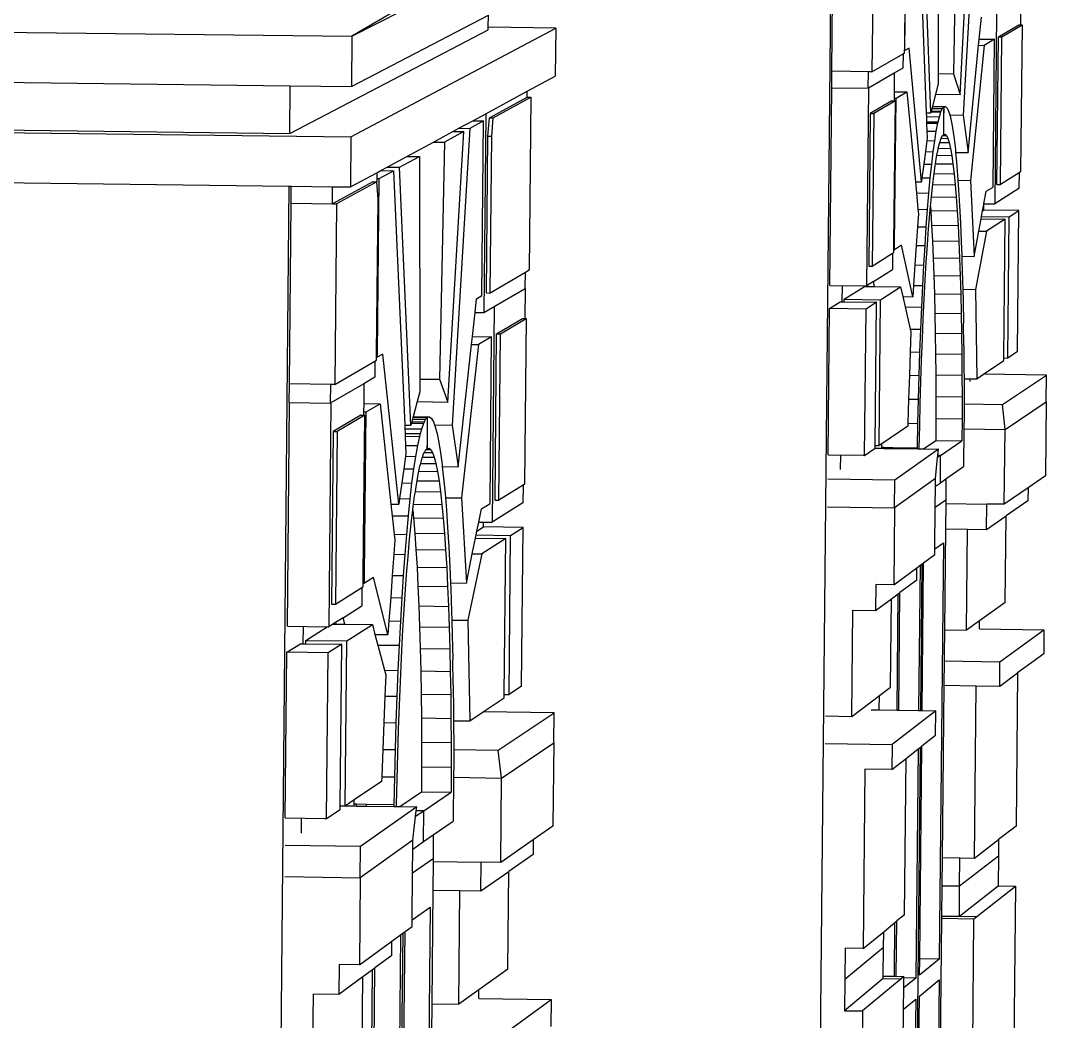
# Model space of a CAD drawing. Extents: x -106 to 80, y -44 to 65.
# Drawn here: x 70.2 to 74.434, y -6.308 to -2.176 of the extents above; entities that cross this region are included whole.
import ezdxf

# ---------------------------------------------------------------- set-up
doc = ezdxf.new("R2010")
doc.units = 0
doc.layers.get('0').update_dxf_attribs({"linetype": 'CONTINUOUS'})

msp = doc.modelspace()

# ---------------------------------------------------------------- linework, layer by layer
for p, q in [((74.0776, -2.4814), (74.1305, -1.4951)), ((74.15, -1.4845), (74.091, -2.5668)), ((74.0677, -1.5291), (74.0502, -2.396)), ((73.9866, -1.5764), (73.9871, -2.3953)), ((73.85, -2.2894), (73.8563, -1.6472)), ((73.9027, -1.622), (73.938, -2.5566)), ((73.9574, -2.5569), (73.9228, -1.6111)), ((73.3799, -18.8632), (73.549, -1.6631)), ((73.5486, -2.3858), (73.5551, -1.727)), ((73.7207, -1.7288), (73.7142, -2.3877)), ((73.8492, -2.2894), (73.8548, -1.7221)), ((71.5678, -2.2405), (72.4131, -1.8108)), ((71.8228, -2.0922), (71.5678, -2.2405)), ((74.3286, -2.0841), (74.3275, -2.1942)), ((71.5658, -2.448), (72.1309, -2.1546)), ((72.1304, -2.2042), (72.1309, -2.1546)), ((74.2287, -2.1426), (74.2208, -2.9333)), ((67.1363, -2.1899), (71.5678, -2.2405)), ((74.1569, -2.2526), (74.1659, -2.162)), ((74.2361, -2.2437), (74.3199, -2.1941)), ((74.2502, -2.2439), (74.3339, -2.1943)), ((74.3199, -2.1941), (74.3275, -2.1942)), ((74.3275, -2.1942), (74.3339, -2.1943)), ((74.3339, -2.1943), (74.3279, -2.8007)), ((71.3111, -2.642), (72.1303, -2.2139)), ((71.5639, -2.6556), (72.4092, -2.2074)), ((71.5678, -2.2405), (71.5658, -2.448)), ((72.1303, -2.2139), (72.1304, -2.2042)), ((72.4092, -2.2074), (72.1304, -2.2042)), ((72.4092, -2.2074), (72.4073, -2.4056)), ((74.23, -2.8533), (74.2361, -2.2437)), ((74.2361, -2.2437), (74.2502, -2.2439)), ((74.2441, -2.8534), (74.2502, -2.2439)), ((74.1106, -2.721), (74.1544, -2.2785)), ((74.1768, -2.2788), (74.1208, -2.836)), ((74.1544, -2.2785), (74.1569, -2.2526)), ((74.1544, -2.2785), (74.1768, -2.2788)), ((74.1569, -2.2526), (74.2199, -2.2533)), ((74.2199, -2.2533), (74.1768, -2.2788)), ((74.2138, -2.8634), (74.2199, -2.2533)), ((73.7142, -2.3877), (73.8423, -2.3131)), ((73.8423, -2.3131), (73.8417, -2.3724)), ((73.8423, -2.3131), (73.849, -2.3092)), ((73.849, -2.3092), (73.8491, -2.3001)), ((73.8491, -2.3001), (73.8492, -2.2894)), ((73.8491, -2.3001), (73.8499, -2.3001)), ((73.8492, -2.2894), (73.85, -2.2894)), ((73.8499, -2.3001), (73.85, -2.2894)), ((73.868, -2.2896), (73.8499, -2.3001)), ((73.9185, -2.8427), (73.868, -2.2896)), ((67.1345, -2.3964), (71.313, -2.4451)), ((72.2913, -2.4684), (72.4073, -2.4056)), ((73.548, -2.4543), (73.5486, -2.3858)), ((73.6996, -2.3875), (73.5486, -2.3858)), ((73.6989, -2.456), (73.6996, -2.3875)), ((73.7142, -2.3877), (73.6996, -2.3875)), ((73.8064, -2.3931), (73.6999, -2.4555)), ((73.8064, -2.3931), (73.8056, -2.4699)), ((73.8417, -2.3724), (73.8064, -2.3931)), ((73.9871, -2.3953), (74.0502, -2.396)), ((73.9871, -2.3953), (73.9871, -2.4368)), ((74.0502, -2.396), (74.0776, -2.4814)), ((71.3111, -2.642), (71.313, -2.4451)), ((71.313, -2.4451), (71.5658, -2.448)), ((73.5409, -3.2699), (73.5489, -2.4543)), ((73.548, -2.4543), (73.5489, -2.4543)), ((73.5489, -2.4543), (73.6989, -2.456)), ((73.6999, -2.4555), (73.6918, -3.2718)), ((73.6999, -2.4555), (73.6989, -2.456)), ((73.9871, -2.4368), (73.9764, -2.4802)), ((72.1205, -2.5608), (72.2913, -2.4684)), ((72.1352, -2.5773), (72.2911, -2.4928)), ((72.1511, -2.5775), (72.3068, -2.493)), ((72.2911, -2.4928), (72.2913, -2.4684)), ((72.2911, -2.4928), (72.3068, -2.493)), ((72.3068, -2.493), (72.2999, -3.2072)), ((73.8053, -2.4971), (73.8052, -2.5074)), ((73.8056, -2.4699), (73.8053, -2.4971)), ((73.8053, -2.4971), (73.8134, -2.4972)), ((73.8056, -2.4699), (73.8584, -2.4706)), ((73.8087, -2.9723), (73.8134, -2.4972)), ((73.8134, -2.4972), (73.8584, -2.4706)), ((73.8584, -2.4706), (73.8933, -2.8424)), ((73.9764, -2.4802), (73.9638, -2.5309)), ((73.9764, -2.4802), (74.0776, -2.4814)), ((73.7964, -2.5073), (73.7071, -2.5602)), ((73.8109, -2.5075), (73.7216, -2.5603)), ((73.7964, -2.5073), (73.8052, -2.5074)), ((73.8052, -2.5074), (73.8109, -2.5075)), ((73.8063, -2.9723), (73.8109, -2.5075)), ((73.9619, -2.5387), (73.9593, -2.5495)), ((73.9637, -2.5317), (73.9619, -2.5387)), ((73.9619, -2.5387), (74.0054, -2.5392)), ((73.9638, -2.5309), (73.9637, -2.5315)), ((73.9637, -2.5315), (74.0118, -2.5321)), ((73.9637, -2.5315), (73.9637, -2.5317)), ((73.9637, -2.5317), (74.0117, -2.5323)), ((73.9638, -2.5309), (74.0182, -2.5316)), ((74.0004, -2.55), (74.0054, -2.5392)), ((74.0054, -2.5392), (74.0117, -2.5323)), ((74.0115, -2.5501), (74.0116, -2.5375)), ((74.0116, -2.5375), (74.0117, -2.5323)), ((74.0116, -2.5375), (74.0118, -2.5375)), ((74.0117, -2.5501), (74.0118, -2.5375)), ((74.0118, -2.5321), (74.0182, -2.5316)), ((74.0118, -2.5375), (74.0118, -2.5321)), ((74.0182, -2.5316), (74.0244, -2.5376)), ((74.0244, -2.5376), (74.0305, -2.5503)), ((72.0667, -2.5899), (72.1205, -2.5608)), ((72.1205, -2.5608), (72.1126, -3.3813)), ((72.1291, -2.6536), (72.1352, -2.5773)), ((72.1352, -2.5773), (72.1511, -2.5775)), ((72.145, -2.6537), (72.1511, -2.5775)), ((73.7071, -2.5602), (73.7009, -3.1895)), ((73.7071, -2.5602), (73.7216, -2.5603)), ((73.7216, -2.5603), (73.7154, -3.1897)), ((73.938, -2.5566), (73.9574, -2.5569)), ((73.938, -2.5566), (73.9386, -2.5726)), ((73.9386, -2.5726), (73.9925, -2.5732)), ((73.9386, -2.5726), (73.9394, -2.5939)), ((73.9585, -2.5525), (73.9574, -2.5569)), ((73.9593, -2.5495), (73.9585, -2.5525)), ((73.9585, -2.5525), (73.999, -2.553)), ((73.9593, -2.5495), (74.0004, -2.55)), ((73.9874, -2.5945), (73.9925, -2.5732)), ((73.9925, -2.5732), (73.999, -2.553)), ((73.999, -2.553), (74.0004, -2.55)), ((74.011, -2.5947), (74.0113, -2.5692)), ((74.0112, -2.5947), (74.0115, -2.5692)), ((74.0113, -2.5692), (74.0115, -2.5501)), ((74.0113, -2.5692), (74.0115, -2.5692)), ((74.0115, -2.5501), (74.0117, -2.5501)), ((74.0115, -2.5692), (74.0117, -2.5501)), ((74.0305, -2.5503), (74.0354, -2.5661)), ((74.0354, -2.5661), (74.091, -2.5668)), ((74.0354, -2.5661), (74.0365, -2.5695)), ((74.0365, -2.5695), (74.0423, -2.5951)), ((74.091, -2.5668), (74.1106, -2.721)), ((67.242, -2.6041), (71.5639, -2.6556)), ((67.2421, -2.5936), (71.3111, -2.642)), ((72.0542, -2.6213), (71.9809, -3.8461)), ((71.9847, -2.6343), (72.0096, -2.6207)), ((72.0096, -2.6207), (72.0667, -2.5899)), ((72.0096, -2.6207), (72.0542, -2.6213)), ((72.1111, -2.5904), (72.0542, -2.6213)), ((72.0667, -2.5899), (72.1111, -2.5904)), ((72.1042, -3.3117), (72.1111, -2.5904)), ((73.9394, -2.5939), (73.9874, -2.5945)), ((73.9394, -2.5939), (73.9396, -2.5994)), ((73.9396, -2.5994), (73.986, -2.6)), ((73.9396, -2.5994), (73.9409, -2.6326)), ((73.9796, -2.6331), (73.986, -2.6)), ((73.986, -2.6), (73.9874, -2.5945)), ((74.0107, -2.6266), (74.011, -2.5947)), ((74.0109, -2.6266), (74.0112, -2.5947)), ((74.011, -2.5947), (74.0112, -2.5947)), ((74.0423, -2.5951), (74.0479, -2.627)), ((71.5639, -2.6556), (71.5619, -2.863)), ((71.9046, -2.6776), (71.9847, -2.6343)), ((72.0293, -2.6348), (71.9495, -2.6781)), ((71.9637, -3.7511), (72.0293, -2.6348)), ((71.9847, -2.6343), (72.0293, -2.6348)), ((72.1228, -3.3008), (72.1291, -2.6536)), ((72.1291, -2.6536), (72.145, -2.6537)), ((72.1387, -3.301), (72.145, -2.6537)), ((73.9419, -2.6604), (73.9404, -2.672)), ((73.9409, -2.6326), (73.9796, -2.6331)), ((73.9409, -2.6326), (73.9419, -2.6604)), ((73.9733, -2.6724), (73.9796, -2.6331)), ((73.9941, -2.6798), (73.9987, -2.6653)), ((73.9987, -2.6653), (74.0001, -2.6623)), ((74.0001, -2.6623), (74.0046, -2.6526)), ((74.0001, -2.6623), (74.0277, -2.6627)), ((74.0046, -2.6526), (74.0062, -2.6509)), ((74.0062, -2.6509), (74.0105, -2.646)), ((74.0062, -2.6509), (74.0221, -2.651)), ((74.0105, -2.6454), (74.0107, -2.6266)), ((74.0105, -2.6454), (74.0107, -2.6454)), ((74.0105, -2.646), (74.0105, -2.6454)), ((74.0107, -2.646), (74.0105, -2.646)), ((74.0107, -2.6266), (74.0109, -2.6266)), ((74.0107, -2.6454), (74.0109, -2.6266)), ((74.0107, -2.646), (74.0107, -2.6454)), ((74.0107, -2.646), (74.0164, -2.6455)), ((74.0164, -2.6455), (74.0221, -2.651)), ((74.0221, -2.651), (74.0277, -2.6627)), ((74.0277, -2.6627), (74.0332, -2.6803)), ((74.0479, -2.627), (74.0532, -2.6651)), ((74.0532, -2.6651), (74.0584, -2.7092)), ((71.7942, -2.7373), (71.9046, -2.6776)), ((71.9046, -2.6776), (71.9495, -2.6781)), ((71.9495, -2.6781), (71.9286, -3.6572)), ((73.9404, -2.672), (73.9346, -2.7174)), ((73.9404, -2.672), (73.9733, -2.6724)), ((73.967, -2.7178), (73.9733, -2.6724)), ((73.9822, -2.7325), (73.9869, -2.7086)), ((73.9869, -2.7086), (73.9881, -2.7033)), ((73.9881, -2.7033), (73.9928, -2.684)), ((73.9881, -2.7033), (74.0385, -2.7039)), ((73.9928, -2.684), (73.9941, -2.6798)), ((73.9941, -2.6798), (74.0332, -2.6803)), ((74.0332, -2.6803), (74.0385, -2.7039)), ((74.0385, -2.7039), (74.0436, -2.7332)), ((74.0584, -2.7092), (74.0595, -2.7204)), ((71.7126, -2.7815), (71.7942, -2.7373)), ((71.7646, -2.7821), (71.846, -2.7379)), ((71.7942, -2.7373), (71.846, -2.7379)), ((71.846, -2.7379), (71.8481, -3.6561)), ((73.9346, -2.7174), (73.928, -2.7686)), ((73.9346, -2.7174), (73.967, -2.7178)), ((73.9609, -2.769), (73.967, -2.7178)), ((73.9764, -2.7674), (73.981, -2.7391)), ((73.981, -2.7391), (73.9822, -2.7325)), ((73.9822, -2.7325), (74.0436, -2.7332)), ((74.0436, -2.7332), (74.0486, -2.7683)), ((74.0595, -2.7204), (74.1106, -2.721)), ((74.0595, -2.7204), (74.0632, -2.7591)), ((71.6868, -2.7954), (71.7126, -2.7815)), ((71.7126, -2.7815), (71.7646, -2.7821)), ((71.8105, -3.8468), (71.7646, -2.7821)), ((73.928, -2.7686), (73.9207, -2.8255)), ((73.928, -2.7686), (73.9609, -2.769)), ((73.9549, -2.8259), (73.9609, -2.769)), ((73.9707, -2.8079), (73.9751, -2.7753)), ((73.9751, -2.7753), (73.9764, -2.7674)), ((73.9764, -2.7674), (74.0486, -2.7683)), ((74.0486, -2.7683), (74.0533, -2.8088)), ((74.0632, -2.7591), (74.0678, -2.8146)), ((67.1493, -2.8094), (71.309, -2.8599)), ((71.5619, -2.863), (71.6703, -2.8043)), ((71.6701, -2.8281), (71.67, -2.8421)), ((71.6703, -2.8043), (71.6701, -2.8281)), ((71.6701, -2.8281), (71.6796, -2.8282)), ((71.6703, -2.8043), (71.6868, -2.7954)), ((71.6727, -3.5526), (71.6796, -2.8282)), ((71.6796, -2.8282), (71.7389, -2.796)), ((71.6868, -2.7954), (71.7389, -2.796)), ((71.7389, -2.796), (71.7856, -3.8465)), ((73.9207, -2.8255), (73.9185, -2.8427)), ((73.9207, -2.8255), (73.9549, -2.8259)), ((73.9491, -2.8882), (73.9549, -2.8259)), ((73.9651, -2.8536), (73.9694, -2.8171)), ((73.9694, -2.8171), (73.9707, -2.8079)), ((73.9707, -2.8079), (74.0533, -2.8088)), ((74.0533, -2.8088), (74.0577, -2.8548)), ((74.0678, -2.8146), (74.0692, -2.8353)), ((74.0692, -2.8353), (74.1208, -2.836)), ((74.0692, -2.8353), (74.072, -2.8754)), ((74.1208, -2.836), (74.1366, -3.1496)), ((74.3214, -2.8048), (74.2441, -2.8534)), ((74.3214, -2.8048), (74.3208, -2.87)), ((74.3279, -2.8007), (74.3214, -2.8048)), ((71.1235, -22.3197), (71.309, -2.8599)), ((71.309, -2.8599), (71.3176, -2.8601)), ((71.317, -2.9304), (71.3176, -2.8601)), ((71.3176, -2.8601), (71.4881, -2.8621)), ((71.6544, -2.8419), (71.4874, -2.9325)), ((71.4874, -2.9325), (71.4881, -2.8621)), ((71.4881, -2.8621), (71.5619, -2.863)), ((71.6707, -2.8421), (71.5038, -2.9327)), ((71.6544, -2.8419), (71.67, -2.8421)), ((71.67, -2.8421), (71.6707, -2.8421)), ((71.6757, -2.9141), (71.6707, -2.8421)), ((73.8933, -2.8424), (73.9185, -2.8427)), ((73.8933, -2.8424), (73.8975, -2.8876)), ((73.9596, -2.9046), (73.9638, -2.8643)), ((73.9638, -2.8643), (73.9651, -2.8536)), ((73.9651, -2.8536), (74.0577, -2.8548)), ((74.0577, -2.8548), (74.0619, -2.9058)), ((74.072, -2.8754), (74.076, -2.9413)), ((74.1857, -2.8811), (74.2138, -2.8634)), ((74.3208, -2.87), (74.2208, -2.9333)), ((74.23, -2.8533), (74.2441, -2.8534)), ((71.6695, -3.5525), (71.6757, -2.9141)), ((73.8975, -2.8876), (73.9491, -2.8882)), ((73.8975, -2.8876), (73.9039, -2.9551)), ((73.9435, -2.9556), (73.9491, -2.8882)), ((73.9558, -2.9436), (73.9583, -2.9166)), ((73.9583, -2.9166), (73.9596, -2.9046)), ((73.9596, -2.9046), (74.0619, -2.9058)), ((74.0619, -2.9058), (74.0658, -2.9618)), ((74.1763, -2.9327), (74.1857, -2.8811)), ((71.3099, -3.6759), (71.317, -2.9304)), ((71.317, -2.9304), (71.4874, -2.9325)), ((71.4874, -2.9325), (71.5038, -2.9327)), ((71.5038, -2.9327), (71.4967, -3.6784)), ((73.9039, -2.9551), (73.9435, -2.9556)), ((73.9039, -2.9551), (73.9056, -2.9735)), ((73.9382, -3.0279), (73.9435, -2.9556)), ((73.953, -2.974), (73.9558, -2.9436)), ((73.9558, -2.9436), (73.957, -2.9605)), ((73.957, -2.9605), (73.9606, -3.0211)), ((73.957, -2.9605), (74.0658, -2.9618)), ((74.0658, -2.9618), (74.0694, -3.0224)), ((74.076, -2.9413), (74.0795, -3.012)), ((74.1667, -2.985), (74.171, -2.9614)), ((74.171, -2.9614), (74.1756, -2.9365)), ((74.171, -2.9614), (74.1754, -2.9587)), ((74.1754, -2.9587), (74.1756, -2.9365)), ((74.3208, -2.9604), (74.1754, -2.9587)), ((74.1756, -2.9365), (74.1763, -2.9327)), ((74.1763, -2.9327), (74.2208, -2.9333)), ((74.2802, -2.9863), (74.3208, -2.9604)), ((74.315, -3.5419), (74.3208, -2.9604)), ((73.805, -3.1036), (73.8063, -2.9723)), ((73.8063, -2.9723), (73.8087, -2.9723)), ((73.8074, -3.1037), (73.8087, -2.9723)), ((73.9056, -2.9735), (73.902, -3.0275)), ((73.9479, -3.036), (73.953, -2.974)), ((74.1556, -3.0459), (74.1649, -2.9951)), ((74.1649, -2.9951), (74.1667, -2.985)), ((74.1649, -2.9951), (74.2646, -2.9963)), ((74.1667, -2.985), (74.2802, -2.9863)), ((74.2646, -2.9963), (74.1865, -3.0463)), ((74.2589, -3.5691), (74.2646, -2.9963)), ((74.2744, -3.5693), (74.2802, -2.9863)), ((73.902, -3.0275), (73.8969, -3.1043)), ((73.902, -3.0275), (73.9382, -3.0279)), ((73.9331, -3.1047), (73.9382, -3.0279)), ((73.9429, -3.1025), (73.9479, -3.036)), ((73.9606, -3.0211), (73.9639, -3.0861)), ((73.9606, -3.0211), (74.0694, -3.0224)), ((74.0694, -3.0224), (74.0727, -3.0875)), ((74.0795, -3.012), (74.0828, -3.0872)), ((74.1366, -3.1496), (74.1556, -3.0459)), ((74.1865, -3.0463), (74.1412, -3.2859)), ((74.1556, -3.0459), (74.1865, -3.0463)), ((73.9639, -3.0861), (73.9669, -3.1553)), ((73.9639, -3.0861), (74.0727, -3.0875)), ((74.0727, -3.0875), (74.0756, -3.1567)), ((74.0828, -3.0872), (74.085, -3.149)), ((73.799, -3.137), (73.8047, -3.1334)), ((73.8047, -3.1334), (73.8048, -3.1225)), ((73.8048, -3.1225), (73.805, -3.1036)), ((73.8048, -3.1225), (73.8073, -3.1225)), ((73.805, -3.1036), (73.8074, -3.1037)), ((73.8073, -3.1225), (73.8074, -3.1037)), ((73.8367, -3.104), (73.8073, -3.1225)), ((73.8828, -3.3163), (73.8367, -3.104)), ((73.8969, -3.1043), (73.8915, -3.1853)), ((73.8969, -3.1043), (73.9331, -3.1047)), ((73.9282, -3.1857), (73.9331, -3.1047)), ((73.9383, -3.1732), (73.9429, -3.1025)), ((73.7154, -3.1897), (73.799, -3.137)), ((73.799, -3.137), (73.7984, -3.2043)), ((73.9338, -3.2477), (73.9383, -3.1732)), ((73.9669, -3.1553), (73.9695, -3.2283)), ((73.9669, -3.1553), (74.0756, -3.1567)), ((74.0756, -3.1567), (74.0782, -3.2297)), ((74.085, -3.149), (74.1366, -3.1496)), ((74.085, -3.149), (74.0856, -3.1665)), ((74.0856, -3.1665), (74.0881, -3.2497)), ((72.2841, -3.2165), (72.1387, -3.301)), ((72.2834, -3.2813), (72.2841, -3.2165)), ((72.2999, -3.2072), (72.2841, -3.2165)), ((73.7009, -3.1895), (73.7154, -3.1897)), ((73.7203, -3.2538), (73.7984, -3.2043)), ((73.8915, -3.1853), (73.8858, -3.2701)), ((73.8915, -3.1853), (73.9282, -3.1857)), ((73.9237, -3.2706), (73.9282, -3.1857)), ((73.7203, -3.2538), (73.6918, -3.2718)), ((73.7248, -3.2745), (73.7203, -3.2538)), ((73.9297, -3.3257), (73.9338, -3.2477)), ((73.9695, -3.2283), (73.9718, -3.3048)), ((73.9695, -3.2283), (74.0782, -3.2297)), ((74.0782, -3.2297), (74.0805, -3.3062)), ((74.0881, -3.2497), (74.089, -3.2852)), ((72.1228, -3.3008), (72.1387, -3.301)), ((72.1555, -3.3562), (72.2823, -3.282)), ((72.2823, -3.282), (72.2811, -3.4067)), ((72.2823, -3.282), (72.2834, -3.2813)), ((73.5409, -3.2699), (73.6918, -3.2718)), ((73.5918, -3.3374), (73.5925, -3.2706)), ((73.5997, -3.3266), (73.6828, -3.274)), ((73.6828, -3.274), (73.7248, -3.2745)), ((73.6956, -3.2694), (73.6966, -3.2742)), ((73.7248, -3.2745), (73.8325, -3.2759)), ((73.7501, -3.3285), (73.8325, -3.2759)), ((73.8325, -3.2759), (73.8416, -3.3158)), ((73.8858, -3.2701), (73.8828, -3.3163)), ((73.8858, -3.2701), (73.9237, -3.2706)), ((73.9194, -3.3589), (73.9237, -3.2706)), ((74.089, -3.2852), (74.1412, -3.2859)), ((74.089, -3.2852), (74.0902, -3.3363)), ((74.1412, -3.2859), (74.1469, -3.6553)), ((72.0759, -3.3808), (72.082, -3.3245)), ((72.082, -3.3245), (72.1042, -3.3117)), ((73.539, -3.3651), (73.5829, -3.3372)), ((73.5829, -3.3372), (73.5996, -3.3375)), ((73.5996, -3.3375), (73.5997, -3.3266)), ((73.5996, -3.3375), (73.7335, -3.3392)), ((73.5997, -3.3266), (73.7501, -3.3285)), ((73.7335, -3.3392), (73.69, -3.367)), ((73.7277, -3.9302), (73.7335, -3.3392)), ((73.7442, -3.9305), (73.7501, -3.3285)), ((73.8416, -3.3158), (73.8828, -3.3163)), ((73.8416, -3.3158), (73.8513, -3.3581)), ((73.9258, -3.4069), (73.9297, -3.3257)), ((73.9718, -3.3048), (73.9737, -3.3845)), ((73.9718, -3.3048), (74.0805, -3.3062)), ((74.0805, -3.3062), (74.0824, -3.3859)), ((74.0902, -3.3363), (74.0919, -3.426)), ((72.065, -3.4807), (72.0759, -3.3808)), ((72.0759, -3.3808), (72.1126, -3.3813)), ((72.1126, -3.3813), (72.1555, -3.3562)), ((72.1555, -3.3562), (72.1469, -4.2474)), ((73.5331, -3.9691), (73.539, -3.3651)), ((73.69, -3.367), (73.539, -3.3651)), ((73.684, -3.9711), (73.69, -3.367)), ((73.8513, -3.3581), (73.9194, -3.3589)), ((73.8513, -3.3581), (73.8723, -3.4498)), ((73.9155, -3.4504), (73.9194, -3.3589)), ((73.9737, -3.3845), (73.9753, -3.4671)), ((73.9737, -3.3845), (74.0824, -3.3859)), ((74.0824, -3.3859), (74.0839, -3.4685)), ((72.165, -3.4695), (72.2714, -3.4065)), ((72.1809, -3.4697), (72.2872, -3.4067)), ((72.2714, -3.4065), (72.2811, -3.4067)), ((72.2872, -3.4067), (72.2806, -4.0897)), ((72.2811, -3.4067), (72.2872, -3.4067)), ((73.9222, -3.491), (73.9258, -3.4069)), ((74.0931, -3.5185), (74.0919, -3.426)), ((72.1584, -4.1564), (72.165, -3.4695)), ((72.165, -3.4695), (72.1809, -3.4697)), ((72.1743, -4.1567), (72.1809, -3.4697)), ((73.8723, -3.4498), (73.9155, -3.4504)), ((73.8723, -3.4498), (73.8752, -3.4626)), ((73.8752, -3.4626), (73.8724, -3.544)), ((73.912, -3.5445), (73.9155, -3.4504)), ((73.9753, -3.4671), (73.9764, -3.5521)), ((73.9753, -3.4671), (74.0839, -3.4685)), ((74.0839, -3.4685), (74.0851, -3.5535)), ((72.0062, -4.0183), (72.0613, -3.5137)), ((72.0897, -3.5141), (72.0194, -4.1469)), ((72.0613, -3.5137), (72.065, -3.4807)), ((72.0613, -3.5137), (72.0897, -3.5141)), ((72.065, -3.4807), (72.1445, -3.4817)), ((72.1445, -3.4817), (72.0897, -3.5141)), ((72.1378, -4.1694), (72.1445, -3.4817)), ((73.919, -3.5775), (73.9222, -3.491)), ((71.6694, -3.5663), (71.6695, -3.5525)), ((71.6695, -3.5525), (71.6727, -3.5526)), ((71.6726, -3.5663), (71.6727, -3.5526)), ((71.6957, -3.5529), (71.6726, -3.5663)), ((71.7613, -4.1729), (71.6957, -3.5529)), ((73.8724, -3.544), (73.869, -3.6405)), ((73.8724, -3.544), (73.912, -3.5445)), ((73.9088, -3.641), (73.912, -3.5445)), ((73.9764, -3.5521), (73.9772, -3.6393)), ((73.9764, -3.5521), (74.0851, -3.5535)), ((74.0851, -3.5535), (74.0858, -3.6407)), ((74.0931, -3.5185), (74.094, -3.6133)), ((74.315, -3.5419), (74.2744, -3.5693)), ((71.4967, -3.6784), (71.6629, -3.5817)), ((71.6629, -3.5817), (71.6623, -3.6487)), ((71.6629, -3.5817), (71.6693, -3.5779)), ((71.6693, -3.5779), (71.6694, -3.5663)), ((71.6694, -3.5663), (71.6726, -3.5663)), ((73.9161, -3.6661), (73.919, -3.5775)), ((74.1748, -3.6366), (74.2588, -3.5798)), ((74.2588, -3.5798), (74.2589, -3.5691)), ((74.2589, -3.5691), (74.2744, -3.5693)), ((73.869, -3.6405), (73.8656, -3.7387)), ((73.869, -3.6405), (73.9088, -3.641)), ((73.906, -3.7393), (73.9088, -3.641)), ((73.9772, -3.6393), (73.9776, -3.7282)), ((73.9772, -3.6393), (74.0858, -3.6407)), ((74.0858, -3.6407), (74.0862, -3.7296)), ((74.094, -3.6133), (74.0942, -3.6546)), ((74.1469, -3.6553), (74.1748, -3.6366)), ((74.4345, -3.6399), (74.1748, -3.6366)), ((74.2527, -3.7608), (74.4345, -3.6399)), ((74.4334, -3.7499), (74.4345, -3.6399)), ((71.3091, -3.7535), (71.3099, -3.6759)), ((71.4803, -3.6782), (71.3099, -3.6759)), ((71.4795, -3.7557), (71.4803, -3.6782)), ((71.4967, -3.6784), (71.4803, -3.6782)), ((71.6171, -3.6752), (71.4808, -3.755)), ((71.6171, -3.6752), (71.6163, -3.7572)), ((71.6623, -3.6487), (71.6171, -3.6752)), ((71.8481, -3.6561), (71.9286, -3.6572)), ((71.8481, -3.6561), (71.8482, -3.7087)), ((71.9286, -3.6572), (71.9637, -3.7511)), ((73.9135, -3.7564), (73.9161, -3.6661)), ((74.0942, -3.6546), (74.1408, -3.6552)), ((74.0942, -3.6546), (74.0943, -3.6866)), ((74.1194, -3.6658), (74.1195, -3.655)), ((74.1408, -3.6552), (74.1469, -3.6553)), ((71.8482, -3.7087), (71.8371, -3.7494)), ((74.0943, -3.6866), (74.0944, -3.71)), ((74.0944, -3.71), (74.0944, -3.7587)), ((71.3015, -4.6764), (71.3103, -3.7535)), ((71.3091, -3.7535), (71.3103, -3.7535)), ((71.3103, -3.7535), (71.4795, -3.7557)), ((71.4808, -3.755), (71.4719, -4.6789)), ((71.4808, -3.755), (71.4795, -3.7557)), ((71.6163, -3.7572), (71.616, -3.792)), ((71.6163, -3.7572), (71.6838, -3.7581)), ((71.6263, -3.7921), (71.6838, -3.7581)), ((71.6838, -3.7581), (71.7288, -4.1725)), ((71.8371, -3.7494), (71.8201, -3.8117)), ((71.8371, -3.7494), (71.9637, -3.7511)), ((73.8656, -3.7387), (73.8621, -3.8385)), ((73.8656, -3.7387), (73.906, -3.7393)), ((73.9035, -3.839), (73.906, -3.7393)), ((73.9113, -3.848), (73.9135, -3.7564)), ((73.9776, -3.7282), (73.9776, -3.8185)), ((73.9776, -3.7282), (74.0862, -3.7296)), ((74.0862, -3.7296), (74.0862, -3.8199)), ((74.0944, -3.7587), (74.2527, -3.7608)), ((74.0944, -3.7587), (74.0944, -3.8082)), ((74.2633, -3.8641), (74.2527, -3.7608)), ((74.2633, -3.8641), (74.4334, -3.7499)), ((74.4334, -3.7499), (74.4304, -4.0558)), ((71.6045, -3.805), (71.4902, -3.8727)), ((71.6208, -3.8053), (71.5066, -3.873)), ((71.6045, -3.805), (71.6158, -3.8052)), ((71.616, -3.792), (71.6158, -3.8052)), ((71.6158, -3.8052), (71.6208, -3.8053)), ((71.6159, -4.32), (71.6208, -3.8053)), ((71.616, -3.792), (71.6263, -3.7921)), ((71.6212, -4.3201), (71.6263, -3.7921)), ((74.0944, -3.8082), (74.0939, -3.8618)), ((71.7856, -3.8465), (71.8105, -3.8468)), ((71.7856, -3.8465), (71.7863, -3.861)), ((71.813, -3.8378), (71.8105, -3.8468)), ((71.8147, -3.8315), (71.813, -3.8378)), ((71.813, -3.8378), (71.8639, -3.8385)), ((71.8174, -3.8217), (71.8147, -3.8315)), ((71.8147, -3.8315), (71.8671, -3.8322)), ((71.8197, -3.8132), (71.8174, -3.8217)), ((71.8174, -3.8217), (71.8721, -3.8224)), ((71.8201, -3.8117), (71.8197, -3.813)), ((71.8197, -3.813), (71.8803, -3.8138)), ((71.8197, -3.813), (71.8197, -3.8132)), ((71.8197, -3.8132), (71.8801, -3.814)), ((71.8201, -3.8117), (71.8884, -3.8126)), ((71.8557, -3.8619), (71.8639, -3.8385)), ((71.8639, -3.8385), (71.8671, -3.8322)), ((71.8671, -3.8322), (71.8721, -3.8224)), ((71.8721, -3.8224), (71.8801, -3.814)), ((71.8794, -3.8816), (71.8797, -3.8534)), ((71.8796, -3.8816), (71.8799, -3.8534)), ((71.8797, -3.8534), (71.8799, -3.8324)), ((71.8797, -3.8534), (71.8799, -3.8534)), ((71.8799, -3.8324), (71.88, -3.8187)), ((71.8799, -3.8324), (71.8801, -3.8324)), ((71.8799, -3.8534), (71.8801, -3.8324)), ((71.88, -3.8187), (71.8801, -3.814)), ((71.88, -3.8187), (71.8803, -3.8187)), ((71.8801, -3.8324), (71.8803, -3.8187)), ((71.8803, -3.8138), (71.8884, -3.8126)), ((71.8803, -3.8187), (71.8803, -3.8138)), ((71.8884, -3.8126), (71.8964, -3.8189)), ((71.8964, -3.8189), (71.9042, -3.8327)), ((71.9042, -3.8327), (71.9087, -3.8452)), ((71.9087, -3.8452), (71.9809, -3.8461)), ((71.9087, -3.8452), (71.9118, -3.8538)), ((71.9809, -3.8461), (72.0062, -4.0183)), ((73.8616, -3.8512), (73.7554, -3.9229)), ((73.8621, -3.8385), (73.8616, -3.8512)), ((73.8621, -3.8385), (73.9035, -3.839)), ((73.9015, -3.9398), (73.9035, -3.839)), ((73.9095, -3.9405), (73.9113, -3.848)), ((73.9776, -3.8185), (73.9772, -3.9097)), ((73.9776, -3.8185), (74.0862, -3.8199)), ((74.0862, -3.8199), (74.0858, -3.9112)), ((71.4902, -3.8727), (71.4834, -4.5849)), ((71.4902, -3.8727), (71.5066, -3.873)), ((71.5066, -3.873), (71.4998, -4.5851)), ((71.7863, -3.861), (71.8557, -3.8619)), ((71.7863, -3.861), (71.7871, -3.8804)), ((71.7871, -3.8804), (71.8506, -3.8813)), ((71.7871, -3.8804), (71.7877, -3.8919)), ((71.7877, -3.8919), (71.8475, -3.8927)), ((71.7877, -3.8919), (71.7894, -3.9299)), ((71.8394, -3.9306), (71.8475, -3.8927)), ((71.8475, -3.8927), (71.8506, -3.8813)), ((71.8506, -3.8813), (71.8557, -3.8619)), ((71.8791, -3.917), (71.8794, -3.8816)), ((71.8793, -3.917), (71.8796, -3.8816)), ((71.8794, -3.8816), (71.8796, -3.8816)), ((71.9118, -3.8538), (71.9193, -3.8822)), ((71.9193, -3.8822), (71.9265, -3.9177)), ((74.0939, -3.8618), (74.0924, -4.0173)), ((74.0939, -3.8618), (74.2633, -3.8641)), ((74.2603, -4.1731), (74.2633, -3.8641)), ((71.7894, -3.9299), (71.8394, -3.9306)), ((71.7894, -3.9299), (71.7909, -3.965)), ((71.8314, -3.9755), (71.8394, -3.9306)), ((71.8789, -3.9412), (71.8791, -3.917)), ((71.8791, -3.917), (71.8793, -3.917)), ((71.8791, -3.9412), (71.8793, -3.917)), ((71.9265, -3.9177), (71.9334, -3.9602)), ((73.7276, -3.9417), (73.7277, -3.9302)), ((73.7277, -3.9302), (73.7442, -3.9305)), ((73.7554, -3.9229), (73.7442, -3.9305)), ((73.7551, -3.9378), (73.7554, -3.9229)), ((73.7551, -3.9421), (73.7551, -3.9378)), ((73.7551, -3.9378), (73.7632, -3.9379)), ((73.7632, -3.9385), (73.7632, -3.9379)), ((73.7632, -3.9379), (73.7997, -3.9384)), ((73.9266, -3.9443), (73.9772, -3.9097)), ((73.9772, -3.9097), (74.0858, -3.9112)), ((73.9976, -3.9719), (74.0858, -3.9112)), ((71.7895, -3.975), (71.7821, -4.0267)), ((71.7909, -3.965), (71.7895, -3.975)), ((71.7895, -3.975), (71.8314, -3.9755)), ((71.8235, -4.0273), (71.8314, -3.9755)), ((71.8563, -3.9868), (71.8592, -3.9784)), ((71.8592, -3.9784), (71.8638, -3.9652)), ((71.8592, -3.9784), (71.9078, -3.9791)), ((71.8638, -3.9652), (71.8668, -3.9592)), ((71.8668, -3.9592), (71.8714, -3.9504)), ((71.8668, -3.9592), (71.9008, -3.9597)), ((71.8714, -3.9504), (71.8747, -3.9468)), ((71.8747, -3.9468), (71.8789, -3.9424)), ((71.8747, -3.9468), (71.8936, -3.9471)), ((71.8789, -3.9412), (71.8791, -3.9412)), ((71.8789, -3.9423), (71.8789, -3.9412)), ((71.8791, -3.9424), (71.8789, -3.9423)), ((71.8789, -3.9424), (71.8789, -3.9423)), ((71.8791, -3.9424), (71.8791, -3.9412)), ((71.8791, -3.9424), (71.8863, -3.9413)), ((71.8863, -3.9413), (71.8936, -3.9471)), ((71.8936, -3.9471), (71.9008, -3.9597)), ((71.9008, -3.9597), (71.9078, -3.9791)), ((71.9078, -3.9791), (71.9146, -4.0052)), ((71.9334, -3.9602), (71.94, -4.0094)), ((73.5331, -3.9691), (73.6777, -3.971)), ((73.585, -4.0295), (73.5856, -3.9698)), ((73.6777, -3.971), (73.684, -3.9711)), ((73.684, -3.9711), (73.7275, -3.9417)), ((73.7275, -3.9417), (73.7551, -3.9421)), ((73.7275, -3.9417), (73.7276, -3.9417)), ((73.7632, -3.9385), (73.7551, -3.9384)), ((73.7551, -3.9421), (73.7631, -3.9422)), ((73.7631, -3.9422), (73.7632, -3.9385)), ((73.7631, -3.9422), (73.7997, -3.9427)), ((73.7632, -3.9385), (73.7997, -3.939)), ((73.7997, -3.939), (73.7997, -3.9384)), ((73.7997, -3.9384), (73.9015, -3.9398)), ((73.7997, -3.9427), (73.7997, -3.939)), ((73.7997, -3.939), (73.9015, -3.9404)), ((73.7997, -3.9427), (73.9015, -3.944)), ((73.9888, -3.9452), (73.8081, -4.073)), ((73.9015, -3.9404), (73.9015, -3.9398)), ((73.9015, -3.944), (73.9015, -3.9404)), ((73.9015, -3.944), (73.9094, -3.9441)), ((73.9094, -3.9441), (73.9095, -3.9405)), ((73.9094, -3.9441), (73.9266, -3.9443)), ((73.9266, -3.9443), (73.9888, -3.9452)), ((73.9763, -4.0662), (73.9851, -3.9805)), ((73.9851, -3.9805), (73.986, -3.9719)), ((73.9974, -3.972), (73.9851, -3.9805)), ((73.986, -3.9717), (73.9888, -3.9452)), ((73.9976, -3.9719), (73.986, -3.9717)), ((73.986, -3.9719), (73.986, -3.9717)), ((73.9974, -3.972), (73.986, -3.9719)), ((73.9965, -4.0839), (73.9976, -3.9719)), ((73.9974, -3.972), (73.9976, -3.9719)), ((71.8441, -4.0368), (71.8487, -4.0152)), ((71.8487, -4.0152), (71.8516, -4.0043)), ((71.8516, -4.0043), (71.8563, -3.9868)), ((71.8516, -4.0043), (71.9146, -4.0052)), ((71.9146, -4.0052), (71.9212, -4.0378)), ((71.94, -4.0094), (71.9409, -4.0174)), ((71.9409, -4.0174), (72.0062, -4.0183)), ((71.9409, -4.0174), (71.9462, -4.0652)), ((74.0195, -4.0679), (74.0924, -4.0173)), ((71.7821, -4.0267), (71.7738, -4.0851)), ((71.7821, -4.0267), (71.8235, -4.0273)), ((71.8157, -4.0857), (71.8235, -4.0273)), ((71.8367, -4.0757), (71.8413, -4.0501)), ((71.8413, -4.0501), (71.8441, -4.0368)), ((71.8441, -4.0368), (71.9212, -4.0378)), ((71.9212, -4.0378), (71.9276, -4.0769)), ((74.4304, -4.0558), (74.3584, -4.1054)), ((71.7738, -4.0851), (71.7646, -4.1498)), ((71.7738, -4.0851), (71.8157, -4.0857)), ((71.8082, -4.1504), (71.8157, -4.0857)), ((71.8295, -4.1208), (71.8339, -4.0915)), ((71.8339, -4.0915), (71.8367, -4.0757)), ((71.8367, -4.0757), (71.9276, -4.0769)), ((71.9276, -4.0769), (71.9336, -4.1222)), ((71.9462, -4.0652), (71.9522, -4.1274)), ((72.2745, -4.0936), (72.1743, -4.1567)), ((72.2745, -4.0936), (72.2738, -4.167)), ((72.2806, -4.0897), (72.2745, -4.0936)), ((73.8081, -4.073), (73.5321, -4.0692)), ((73.9763, -4.0662), (73.807, -4.1872)), ((73.807, -4.1872), (73.8081, -4.073)), ((73.9751, -4.185), (73.976, -4.0982)), ((73.976, -4.0982), (73.9763, -4.0662)), ((73.976, -4.0982), (73.9965, -4.0839)), ((73.9965, -4.0839), (74.0195, -4.0679)), ((74.0195, -4.0679), (74.0186, -4.1545)), ((74.3584, -4.1054), (74.2603, -4.1731)), ((74.3584, -4.1054), (74.3579, -4.1586)), ((71.7646, -4.1498), (71.7613, -4.1729)), ((71.7646, -4.1498), (71.8082, -4.1504)), ((71.8223, -4.172), (71.8267, -4.1392)), ((71.8267, -4.1392), (71.8295, -4.1208)), ((71.8295, -4.1208), (71.9336, -4.1222)), ((71.9336, -4.1222), (71.9394, -4.1736)), ((71.9522, -4.1274), (71.9537, -4.146)), ((71.9537, -4.146), (72.0194, -4.1469)), ((71.9537, -4.146), (71.9577, -4.1955)), ((72.0194, -4.1469), (72.0401, -4.4989)), ((71.7288, -4.1725), (71.7613, -4.1729)), ((71.7288, -4.1725), (71.734, -4.2203)), ((71.8009, -4.2212), (71.8082, -4.1504)), ((71.8196, -4.1929), (71.8223, -4.172)), ((71.8223, -4.172), (71.9394, -4.1736)), ((71.9394, -4.1736), (71.9448, -4.2308)), ((72.091, -4.2466), (72.1021, -4.1919)), ((72.1021, -4.1919), (72.1378, -4.1694)), ((72.2738, -4.167), (72.1469, -4.2474)), ((72.1584, -4.1564), (72.1743, -4.1567)), ((73.531, -4.1834), (73.807, -4.1872)), ((73.807, -4.1872), (73.8038, -4.505)), ((73.9734, -4.3571), (73.9751, -4.185)), ((73.9751, -4.185), (74.0186, -4.1545)), ((74.0185, -4.1698), (74.0174, -4.2747)), ((74.0186, -4.1545), (74.0185, -4.1698)), ((74.0185, -4.1698), (74.1881, -4.1721)), ((74.1871, -4.277), (74.1881, -4.1721)), ((74.2603, -4.1731), (74.1881, -4.1721)), ((74.3579, -4.1586), (74.2679, -4.221)), ((71.734, -4.2203), (71.8009, -4.2212)), ((71.734, -4.2203), (71.7424, -4.2971)), ((71.7939, -4.2978), (71.8009, -4.2212)), ((71.8127, -4.2525), (71.8192, -4.1964)), ((71.8192, -4.1964), (71.8196, -4.1929)), ((71.8192, -4.1964), (71.8223, -4.2291)), ((71.8223, -4.2291), (71.8274, -4.2918)), ((71.8223, -4.2291), (71.9448, -4.2308)), ((71.9448, -4.2308), (71.9499, -4.2935)), ((71.9577, -4.1955), (71.9628, -4.2695)), ((74.1871, -4.277), (74.2679, -4.221)), ((74.2644, -4.5792), (74.2679, -4.221)), ((71.806, -4.3177), (71.8127, -4.2525)), ((71.9628, -4.2695), (71.9675, -4.3488)), ((72.0836, -4.2836), (72.091, -4.2466)), ((72.0836, -4.2836), (72.1105, -4.2666)), ((72.091, -4.2466), (72.1107, -4.2469)), ((72.1105, -4.2666), (72.1107, -4.2469)), ((72.2739, -4.2688), (72.1105, -4.2666)), ((72.1107, -4.2469), (72.1469, -4.2474)), ((72.2224, -4.3017), (72.2739, -4.2688)), ((72.2676, -4.9236), (72.2739, -4.2688)), ((74.0174, -4.2747), (74.0133, -4.692)), ((74.0174, -4.2747), (74.1087, -4.2759)), ((74.1045, -4.6934), (74.1087, -4.2759)), ((74.1087, -4.2759), (74.1871, -4.277)), ((71.7424, -4.2971), (71.7939, -4.2978)), ((71.7424, -4.2971), (71.745, -4.3218)), ((71.7871, -4.3799), (71.7939, -4.2978)), ((71.7995, -4.3881), (71.806, -4.3177)), ((71.8274, -4.2918), (71.8321, -4.3599)), ((71.8274, -4.2918), (71.9499, -4.2935)), ((71.9499, -4.2935), (71.9546, -4.3616)), ((72.0646, -4.3773), (72.0777, -4.3126)), ((72.0777, -4.3126), (72.0803, -4.2997)), ((72.0777, -4.3126), (72.2026, -4.3144)), ((72.0803, -4.2997), (72.0836, -4.2836)), ((72.0803, -4.2997), (72.2224, -4.3017)), ((72.2026, -4.3144), (72.1034, -4.3778)), ((72.1964, -4.9581), (72.2026, -4.3144)), ((72.2161, -4.9584), (72.2224, -4.3017)), ((71.6144, -4.4749), (71.6159, -4.32)), ((71.6159, -4.32), (71.6212, -4.3201)), ((71.6198, -4.475), (71.6212, -4.3201)), ((71.745, -4.3218), (71.7408, -4.3792)), ((71.8321, -4.3599), (71.8365, -4.4329)), ((71.8321, -4.3599), (71.9546, -4.3616)), ((71.9546, -4.3616), (71.9589, -4.4346)), ((71.9675, -4.3488), (71.9718, -4.4333)), ((73.9732, -4.3807), (73.9734, -4.3571)), ((73.9734, -4.3571), (74.0093, -4.3317)), ((74.0093, -4.3317), (73.9922, -6.0502)), ((71.7408, -4.3792), (71.7344, -4.4664)), ((71.7408, -4.3792), (71.7871, -4.3799)), ((71.7807, -4.4671), (71.7871, -4.3799)), ((71.7934, -4.4636), (71.7995, -4.3881)), ((72.0401, -4.4989), (72.0646, -4.3773)), ((72.1034, -4.3778), (72.0461, -4.652)), ((72.0646, -4.3773), (72.1034, -4.3778)), ((73.9275, -4.4142), (73.9732, -4.3807)), ((71.8365, -4.4329), (71.8404, -4.5106)), ((71.8365, -4.4329), (71.9589, -4.4346)), ((71.9589, -4.4346), (71.9628, -4.5123)), ((71.9718, -4.4333), (71.9745, -4.498)), ((73.8038, -4.505), (73.8992, -4.435)), ((73.8987, -4.4864), (73.8992, -4.435)), ((73.8992, -4.435), (73.9126, -4.4251)), ((73.9126, -4.4251), (73.9067, -5.0242)), ((73.9126, -4.4251), (73.92, -4.4197)), ((73.92, -4.4197), (73.914, -5.0243)), ((73.92, -4.4197), (73.9275, -4.4142)), ((73.9214, -5.0244), (73.9275, -4.4142)), ((71.6142, -4.4991), (71.6144, -4.4749)), ((71.6144, -4.4749), (71.6198, -4.475)), ((71.6195, -4.4992), (71.6198, -4.475)), ((71.6571, -4.4755), (71.6195, -4.4992)), ((71.7165, -4.7109), (71.6571, -4.4755)), ((71.7344, -4.4664), (71.7277, -4.5583)), ((71.7344, -4.4664), (71.7807, -4.4671)), ((71.7747, -4.5589), (71.7807, -4.4671)), ((71.7875, -4.5438), (71.7934, -4.4636)), ((73.8987, -4.4864), (73.8299, -4.5371)), ((71.4998, -4.5851), (71.609, -4.5163)), ((71.609, -4.5163), (71.6083, -4.5924)), ((71.609, -4.5163), (71.614, -4.5132)), ((71.614, -4.5132), (71.6142, -4.4991)), ((71.6142, -4.4991), (71.6195, -4.4992)), ((71.8404, -4.5106), (71.8439, -4.5926)), ((71.8404, -4.5106), (71.9628, -4.5123)), ((71.9628, -4.5123), (71.9662, -4.5944)), ((71.9745, -4.498), (72.0401, -4.4989)), ((71.9745, -4.498), (71.9755, -4.5225)), ((71.9755, -4.5225), (71.9788, -4.616)), ((73.7296, -4.5039), (73.7286, -4.6118)), ((73.8038, -4.505), (73.7296, -4.5039)), ((71.7277, -4.5583), (71.7206, -4.6545)), ((71.7277, -4.5583), (71.7747, -4.5589)), ((71.769, -4.6552), (71.7747, -4.5589)), ((71.782, -4.6283), (71.7875, -4.5438)), ((73.7286, -4.6118), (73.7946, -4.5631)), ((73.791, -4.9275), (73.7946, -4.5631)), ((73.7946, -4.5631), (73.8224, -4.5427)), ((73.8176, -5.0229), (73.8224, -4.5427)), ((73.8224, -4.5427), (73.8299, -4.5371)), ((73.8251, -5.023), (73.8299, -4.5371)), ((71.4834, -4.5849), (71.4998, -4.5851)), ((71.5312, -4.6413), (71.6083, -4.5924)), ((71.8439, -4.5926), (71.8469, -4.6787)), ((71.8439, -4.5926), (71.9662, -4.5944)), ((71.9662, -4.5944), (71.9693, -4.6804)), ((73.6316, -5.0486), (73.6359, -4.6105)), ((73.6359, -4.6105), (73.7286, -4.6118)), ((74.2644, -4.5792), (74.1585, -4.6548)), ((71.5312, -4.6413), (71.4895, -4.6677)), ((71.538, -4.6684), (71.5312, -4.6413)), ((71.7206, -4.6545), (71.7165, -4.7109)), ((71.7206, -4.6545), (71.769, -4.6552)), ((71.7638, -4.7553), (71.769, -4.6552)), ((71.7768, -4.7168), (71.782, -4.6283)), ((71.9788, -4.616), (71.9798, -4.6511)), ((71.9798, -4.6511), (72.0461, -4.652)), ((71.9798, -4.6511), (71.9816, -4.7134)), ((72.0461, -4.652), (72.0541, -5.0677)), ((74.1585, -4.6548), (74.1045, -4.6934)), ((74.1582, -4.6873), (74.1585, -4.6548)), ((71.3015, -4.6764), (71.4657, -4.6788)), ((71.3669, -4.7487), (71.3676, -4.6774)), ((71.377, -4.7349), (71.4657, -4.6788)), ((71.4657, -4.6788), (71.4719, -4.6789)), ((71.4895, -4.6677), (71.4719, -4.6789)), ((71.4895, -4.6677), (71.538, -4.6684)), ((71.4996, -4.6613), (71.5014, -4.6679)), ((71.538, -4.6684), (71.6521, -4.67)), ((71.5468, -4.7374), (71.6521, -4.67)), ((71.6521, -4.67), (71.6627, -4.7101)), ((71.8469, -4.6787), (71.8495, -4.7683)), ((71.8469, -4.6787), (71.9693, -4.6804)), ((71.9693, -4.6804), (71.9718, -4.7701)), ((74.0133, -4.692), (74.0123, -4.7951)), ((74.0133, -4.692), (74.1045, -4.6934)), ((74.1582, -4.6873), (74.424, -4.6911)), ((74.2425, -4.8233), (74.424, -4.6911)), ((74.424, -4.6911), (74.423, -4.7901)), ((71.3769, -4.7489), (71.377, -4.7349)), ((71.377, -4.7349), (71.5468, -4.7374)), ((71.5402, -5.4183), (71.5468, -4.7374)), ((71.6627, -4.7101), (71.7165, -4.7109)), ((71.6627, -4.7101), (71.6744, -4.754)), ((71.772, -4.8088), (71.7768, -4.7168)), ((71.9816, -4.7134), (71.9839, -4.8144)), ((71.2928, -5.4677), (71.2993, -4.7842)), ((71.2993, -4.7842), (71.3555, -4.7486)), ((71.4697, -4.7867), (71.2993, -4.7842)), ((71.3555, -4.7486), (71.3769, -4.7489)), ((71.3769, -4.7489), (71.5255, -4.751)), ((71.5255, -4.751), (71.4697, -4.7867)), ((71.5191, -5.418), (71.5255, -4.751)), ((71.6744, -4.754), (71.7638, -4.7553)), ((71.6744, -4.754), (71.7021, -4.858)), ((71.759, -4.8589), (71.7638, -4.7553)), ((71.8495, -4.7683), (71.8516, -4.8612)), ((71.8495, -4.7683), (71.9718, -4.7701)), ((71.9718, -4.7701), (71.9739, -4.863)), ((71.4631, -5.4703), (71.4697, -4.7867)), ((71.7676, -4.904), (71.772, -4.8088)), ((71.9857, -4.9185), (71.9839, -4.8144)), ((74.012, -4.82), (74.0111, -4.92)), ((74.0123, -4.7951), (74.012, -4.82)), ((74.012, -4.82), (74.2425, -4.8233)), ((74.2415, -4.9234), (74.2425, -4.8233)), ((74.423, -4.7901), (74.3151, -4.8694)), ((71.7021, -4.858), (71.759, -4.8589)), ((71.7021, -4.858), (71.7071, -4.8768)), ((71.7546, -4.9655), (71.759, -4.8589)), ((71.8516, -4.8612), (71.8532, -4.957)), ((71.8516, -4.8612), (71.9739, -4.863)), ((71.9739, -4.863), (71.9755, -4.9588)), ((74.2415, -4.9234), (74.3151, -4.8694)), ((74.3151, -4.8694), (74.3088, -5.5018)), ((71.7071, -4.8768), (71.7037, -4.9647)), ((71.7636, -5.002), (71.7676, -4.904)), ((71.9857, -4.9185), (71.987, -5.0253)), ((72.2676, -4.9236), (72.2161, -4.9584)), ((73.745, -4.9625), (73.791, -4.9275)), ((74.0111, -4.92), (74.004, -5.6318)), ((74.0111, -4.92), (74.1446, -4.922)), ((74.1375, -5.6339), (74.1446, -4.922)), ((74.1446, -4.922), (74.2415, -4.9234)), ((71.7037, -4.9647), (71.6996, -5.0739)), ((71.7037, -4.9647), (71.7546, -4.9655)), ((71.7507, -5.0746), (71.7546, -4.9655)), ((71.8532, -4.957), (71.8544, -5.0551)), ((71.8532, -4.957), (71.9755, -4.9588)), ((71.9755, -4.9588), (71.9766, -5.0569)), ((72.11, -5.03), (72.1963, -4.9718)), ((72.1963, -4.9718), (72.1964, -4.9581)), ((72.1964, -4.9581), (72.2161, -4.9584)), ((73.6316, -5.0486), (73.745, -4.9625)), ((73.7444, -5.0219), (73.745, -4.9625)), ((71.76, -5.1023), (71.7636, -5.002)), ((71.987, -5.0253), (71.9872, -5.0667)), ((72.0541, -5.0677), (72.11, -5.03)), ((72.4019, -5.0342), (72.11, -5.03)), ((72.1718, -5.1878), (72.4019, -5.0342)), ((72.4007, -5.158), (72.4019, -5.0342)), ((73.7103, -5.0214), (73.7444, -5.0219)), ((73.7444, -5.0219), (73.8176, -5.0229)), ((73.9778, -5.0252), (73.7973, -5.165)), ((73.8176, -5.0229), (73.8251, -5.023)), ((73.8251, -5.023), (73.9067, -5.0242)), ((73.9067, -5.0242), (73.914, -5.0243)), ((73.914, -5.0243), (73.9214, -5.0244)), ((73.9214, -5.0244), (73.9778, -5.0252)), ((73.9768, -5.127), (73.9778, -5.0252)), ((71.6996, -5.0739), (71.6954, -5.1851)), ((71.6996, -5.0739), (71.7507, -5.0746)), ((71.7473, -5.1859), (71.7507, -5.0746)), ((71.8544, -5.0551), (71.855, -5.1553)), ((71.8544, -5.0551), (71.9766, -5.0569)), ((71.9766, -5.0569), (71.9773, -5.1571)), ((71.9872, -5.0667), (72.0472, -5.0676)), ((71.9872, -5.0667), (71.9875, -5.1079)), ((72.0407, -5.0677), (72.0407, -5.0675)), ((72.0472, -5.0676), (72.0541, -5.0677)), ((73.5225, -5.047), (73.6316, -5.0486)), ((71.7569, -5.2045), (71.76, -5.1023)), ((71.9875, -5.1079), (71.9877, -5.1342)), ((71.855, -5.1553), (71.8552, -5.2571)), ((71.855, -5.1553), (71.9773, -5.1571)), ((71.9773, -5.1571), (71.9774, -5.2589)), ((71.9877, -5.1342), (71.9878, -5.1851)), ((72.1854, -5.3032), (72.4007, -5.158)), ((72.4007, -5.158), (72.3973, -5.5025)), ((73.5214, -5.1609), (73.7973, -5.165)), ((73.7973, -5.165), (73.7963, -5.2679)), ((73.9768, -5.127), (73.92, -5.1714)), ((71.6954, -5.1851), (71.6911, -5.2979)), ((71.6954, -5.1851), (71.7473, -5.1859)), ((71.7444, -5.2987), (71.7473, -5.1859)), ((71.7543, -5.3081), (71.7569, -5.2045)), ((71.9878, -5.1851), (72.1718, -5.1878)), ((71.9878, -5.1851), (71.9879, -5.2449)), ((72.1854, -5.3032), (72.1718, -5.1878)), ((73.8547, -5.2223), (73.9051, -5.183)), ((73.9125, -5.1771), (73.8843, -8.03)), ((73.9051, -5.183), (73.8958, -6.1287)), ((73.9051, -5.183), (73.9125, -5.1771)), ((73.9113, -6.049), (73.92, -5.1714)), ((73.9125, -5.1771), (73.92, -5.1714)), ((71.9879, -5.2449), (71.9874, -5.3002)), ((73.7963, -5.2679), (73.8547, -5.2223)), ((73.8483, -5.8672), (73.8547, -5.2223)), ((71.8552, -5.2571), (71.8549, -5.36)), ((71.8552, -5.2571), (71.9774, -5.2589)), ((71.9774, -5.2589), (71.9771, -5.3618)), ((73.685, -5.2662), (73.6777, -6.0071)), ((73.7963, -5.2679), (73.685, -5.2662)), ((71.6904, -5.3169), (71.5773, -5.3932)), ((71.6911, -5.2979), (71.6904, -5.3169)), ((71.6911, -5.2979), (71.7444, -5.2987)), ((71.742, -5.4126), (71.7444, -5.2987)), ((71.7521, -5.4127), (71.7543, -5.3081)), ((71.9874, -5.3002), (71.9856, -5.4808)), ((71.9874, -5.3002), (72.1854, -5.3032)), ((72.182, -5.6516), (72.1854, -5.3032)), ((71.7651, -5.4213), (71.8549, -5.36)), ((71.8549, -5.36), (71.9771, -5.3618)), ((71.8647, -5.4392), (71.9771, -5.3618)), ((71.519, -5.4277), (71.5191, -5.418)), ((71.5191, -5.418), (71.5331, -5.4182)), ((71.5331, -5.4182), (71.5402, -5.4183)), ((71.5407, -5.4179), (71.5402, -5.4183)), ((71.5773, -5.3932), (71.5407, -5.4179)), ((71.5407, -5.4179), (71.5769, -5.4185)), ((71.5769, -5.4185), (71.577, -5.4101)), ((71.5769, -5.4185), (71.5871, -5.4186)), ((71.577, -5.4101), (71.5773, -5.3932)), ((71.577, -5.4101), (71.5872, -5.4103)), ((71.5871, -5.4186), (71.5872, -5.4103)), ((71.5871, -5.4186), (71.6283, -5.4192)), ((71.5872, -5.4103), (71.6284, -5.4109)), ((71.6283, -5.4192), (71.6284, -5.4109)), ((71.6283, -5.4192), (71.7419, -5.4209)), ((71.6284, -5.4109), (71.742, -5.4126)), ((71.7419, -5.4209), (71.742, -5.4126)), ((71.752, -5.4211), (71.7521, -5.4127)), ((71.4631, -5.4703), (71.5189, -5.4327)), ((71.5189, -5.4327), (71.519, -5.4277)), ((71.8352, -5.4223), (71.6033, -5.5859)), ((71.7419, -5.4209), (71.752, -5.4211)), ((71.752, -5.4211), (71.7651, -5.4213)), ((71.7651, -5.4213), (71.8352, -5.4223)), ((71.8194, -5.5603), (71.8306, -5.4626)), ((71.8306, -5.4626), (71.8334, -5.4388)), ((71.8645, -5.4393), (71.8306, -5.4626)), ((71.8334, -5.4387), (71.8352, -5.4223)), ((71.8647, -5.4392), (71.8334, -5.4387)), ((71.8334, -5.4388), (71.8334, -5.4387)), ((71.8645, -5.4393), (71.8334, -5.4388)), ((71.8635, -5.5656), (71.8647, -5.4392)), ((71.8645, -5.4393), (71.8647, -5.4392)), ((71.2928, -5.4677), (71.456, -5.4702)), ((71.3595, -5.5308), (71.36, -5.4687)), ((71.456, -5.4702), (71.4631, -5.4703)), ((71.9036, -5.5377), (71.9856, -5.4808)), ((72.3973, -5.5025), (72.3165, -5.5585)), ((74.3088, -5.5018), (74.2368, -5.5573)), ((71.8635, -5.5656), (71.9036, -5.5377)), ((71.9036, -5.5377), (71.9027, -5.6354)), ((71.6033, -5.5859), (71.2917, -5.5811)), ((71.8194, -5.5603), (71.602, -5.7151)), ((71.602, -5.7151), (71.6033, -5.5859)), ((71.8191, -5.5965), (71.8194, -5.5603)), ((71.8191, -5.5965), (71.8635, -5.5656)), ((72.3165, -5.5585), (72.182, -5.6516)), ((72.3165, -5.5585), (72.3159, -5.6182)), ((74.1375, -5.6339), (74.2368, -5.5573)), ((74.2368, -5.5573), (74.2361, -5.6246)), ((71.8181, -5.6945), (71.8191, -5.5965)), ((72.3159, -5.6182), (72.2149, -5.6885)), ((74.004, -5.6318), (74.0029, -5.7476)), ((74.004, -5.6318), (74.0772, -5.633)), ((74.0761, -5.7488), (74.2361, -5.6246)), ((74.2361, -5.6246), (74.2349, -5.7486)), ((71.8181, -5.6945), (71.9027, -5.6354)), ((71.9026, -5.6472), (71.9014, -5.7655)), ((71.9027, -5.6354), (71.9026, -5.6472)), ((71.9026, -5.6472), (72.1008, -5.6503)), ((72.0997, -5.7686), (72.1008, -5.6503)), ((72.182, -5.6516), (72.1008, -5.6503)), ((74.0761, -5.7488), (74.0772, -5.633)), ((74.0772, -5.633), (74.1375, -5.6339)), ((71.2905, -5.7103), (71.602, -5.7151)), ((71.602, -5.7151), (71.5986, -6.0747)), ((71.8163, -5.8891), (71.8181, -5.6945)), ((72.0997, -5.7686), (72.2149, -5.6885)), ((72.211, -6.0916), (72.2149, -5.6885)), ((74.0029, -5.7476), (74.0016, -5.8727)), ((74.0029, -5.7476), (74.0761, -5.7488)), ((74.0748, -5.8739), (74.2349, -5.7486)), ((74.0748, -5.8739), (74.0761, -5.7488)), ((74.1469, -5.875), (74.3063, -5.7497)), ((74.2349, -5.7486), (74.3063, -5.7497)), ((74.3063, -5.7497), (74.2983, -6.5616)), ((71.9014, -5.7655), (71.8969, -6.2348)), ((71.9014, -5.7655), (72.0132, -5.7673)), ((72.0087, -6.2366), (72.0132, -5.7673)), ((72.0132, -5.7673), (72.0997, -5.7686)), ((71.8163, -5.8891), (71.891, -5.836)), ((71.891, -5.836), (71.8724, -7.7746)), ((73.8483, -5.8672), (73.8165, -5.8933)), ((74.0015, -5.8822), (73.9934, -6.7023)), ((74.0016, -5.8727), (74.0015, -5.8822)), ((74.0015, -5.8822), (74.135, -5.8844)), ((74.0016, -5.8727), (74.0748, -5.8739)), ((74.0748, -5.8739), (74.1469, -5.875)), ((74.1269, -6.7046), (74.135, -5.8844)), ((74.135, -5.8844), (74.1469, -5.875)), ((71.7869, -5.937), (71.816, -5.9157)), ((71.816, -5.9157), (71.8163, -5.8891)), ((73.7627, -5.9374), (73.809, -5.8995)), ((73.8068, -6.1214), (73.809, -5.8995)), ((73.809, -5.8995), (73.8165, -5.8933)), ((73.8142, -6.1216), (73.8165, -5.8933)), ((71.7326, -5.9767), (71.7679, -5.9509)), ((71.7679, -5.9509), (71.7613, -6.6419)), ((71.7679, -5.9509), (71.7774, -5.944)), ((71.7774, -5.944), (71.7707, -6.642)), ((71.7774, -5.944), (71.7869, -5.937)), ((71.7801, -6.6422), (71.7869, -5.937)), ((73.6777, -6.0071), (73.7627, -5.9374)), ((73.762, -6.0031), (73.7627, -5.9374)), ((71.5986, -6.0747), (71.7326, -5.9767)), ((71.7321, -6.0351), (71.7326, -5.9767)), ((73.762, -6.0031), (73.6023, -6.1347)), ((73.6036, -6.0059), (73.6023, -6.1347)), ((73.6777, -6.0071), (73.6036, -6.0059)), ((73.7609, -6.1207), (73.762, -6.0031)), ((71.7321, -6.0351), (71.6625, -6.0862)), ((73.9106, -6.1166), (73.9113, -6.049)), ((73.9922, -6.0502), (73.9106, -6.1166)), ((73.9922, -6.0502), (73.9113, -6.049)), ((71.5148, -6.0734), (71.5137, -6.1955)), ((71.5986, -6.0747), (71.5148, -6.0734)), ((71.613, -6.1226), (71.6529, -6.0932)), ((71.6477, -6.64), (71.6529, -6.0932)), ((71.6529, -6.0932), (71.6625, -6.0862)), ((71.6572, -6.6402), (71.6625, -6.0862)), ((72.211, -6.0916), (72.0921, -6.1768)), ((71.5137, -6.1955), (71.613, -6.1226)), ((71.609, -6.5347), (71.613, -6.1226)), ((73.7608, -6.1306), (73.6011, -6.2635)), ((73.6023, -6.1347), (73.6011, -6.2635)), ((73.8342, -6.1317), (73.6752, -6.2647)), ((73.7608, -6.1306), (73.7609, -6.1207)), ((73.7608, -6.1306), (73.8342, -6.1317)), ((73.7609, -6.1207), (73.8068, -6.1214)), ((73.8068, -6.1214), (73.8142, -6.1216)), ((73.8142, -6.1216), (73.8458, -6.1221)), ((73.8458, -6.1221), (73.8342, -6.1317)), ((73.8453, -6.1698), (73.8457, -6.1279)), ((73.8958, -6.1287), (73.8453, -6.1698)), ((73.8457, -6.1279), (73.8458, -6.1221)), ((73.8958, -6.1287), (73.8457, -6.1279)), ((73.9098, -6.2035), (73.9914, -6.1367)), ((73.9914, -6.1367), (73.9741, -7.8812)), ((72.0921, -6.1768), (72.0087, -6.2366)), ((72.0918, -6.2132), (72.0921, -6.1768)), ((73.8445, -6.257), (73.8453, -6.1698)), ((71.4043, -6.6896), (71.409, -6.1938)), ((71.409, -6.1938), (71.5137, -6.1955)), ((72.0918, -6.2132), (72.3904, -6.218)), ((72.1605, -6.3859), (72.3904, -6.218)), ((72.3904, -6.218), (72.3893, -6.3295)), ((73.8445, -6.257), (73.8949, -6.2157)), ((73.8949, -6.2157), (73.8776, -7.9703)), ((73.8932, -7.8797), (73.9098, -6.2035)), ((71.8969, -6.2348), (71.8957, -6.3579)), ((71.8969, -6.2348), (72.0087, -6.2366)), ((73.6011, -6.2635), (73.6752, -6.2647)), ((73.6752, -6.2647), (73.6669, -7.1081)), ((73.8376, -6.9568), (73.8445, -6.257))]:
    msp.add_line(p, q)

doc.saveas('drawing.dxf')
